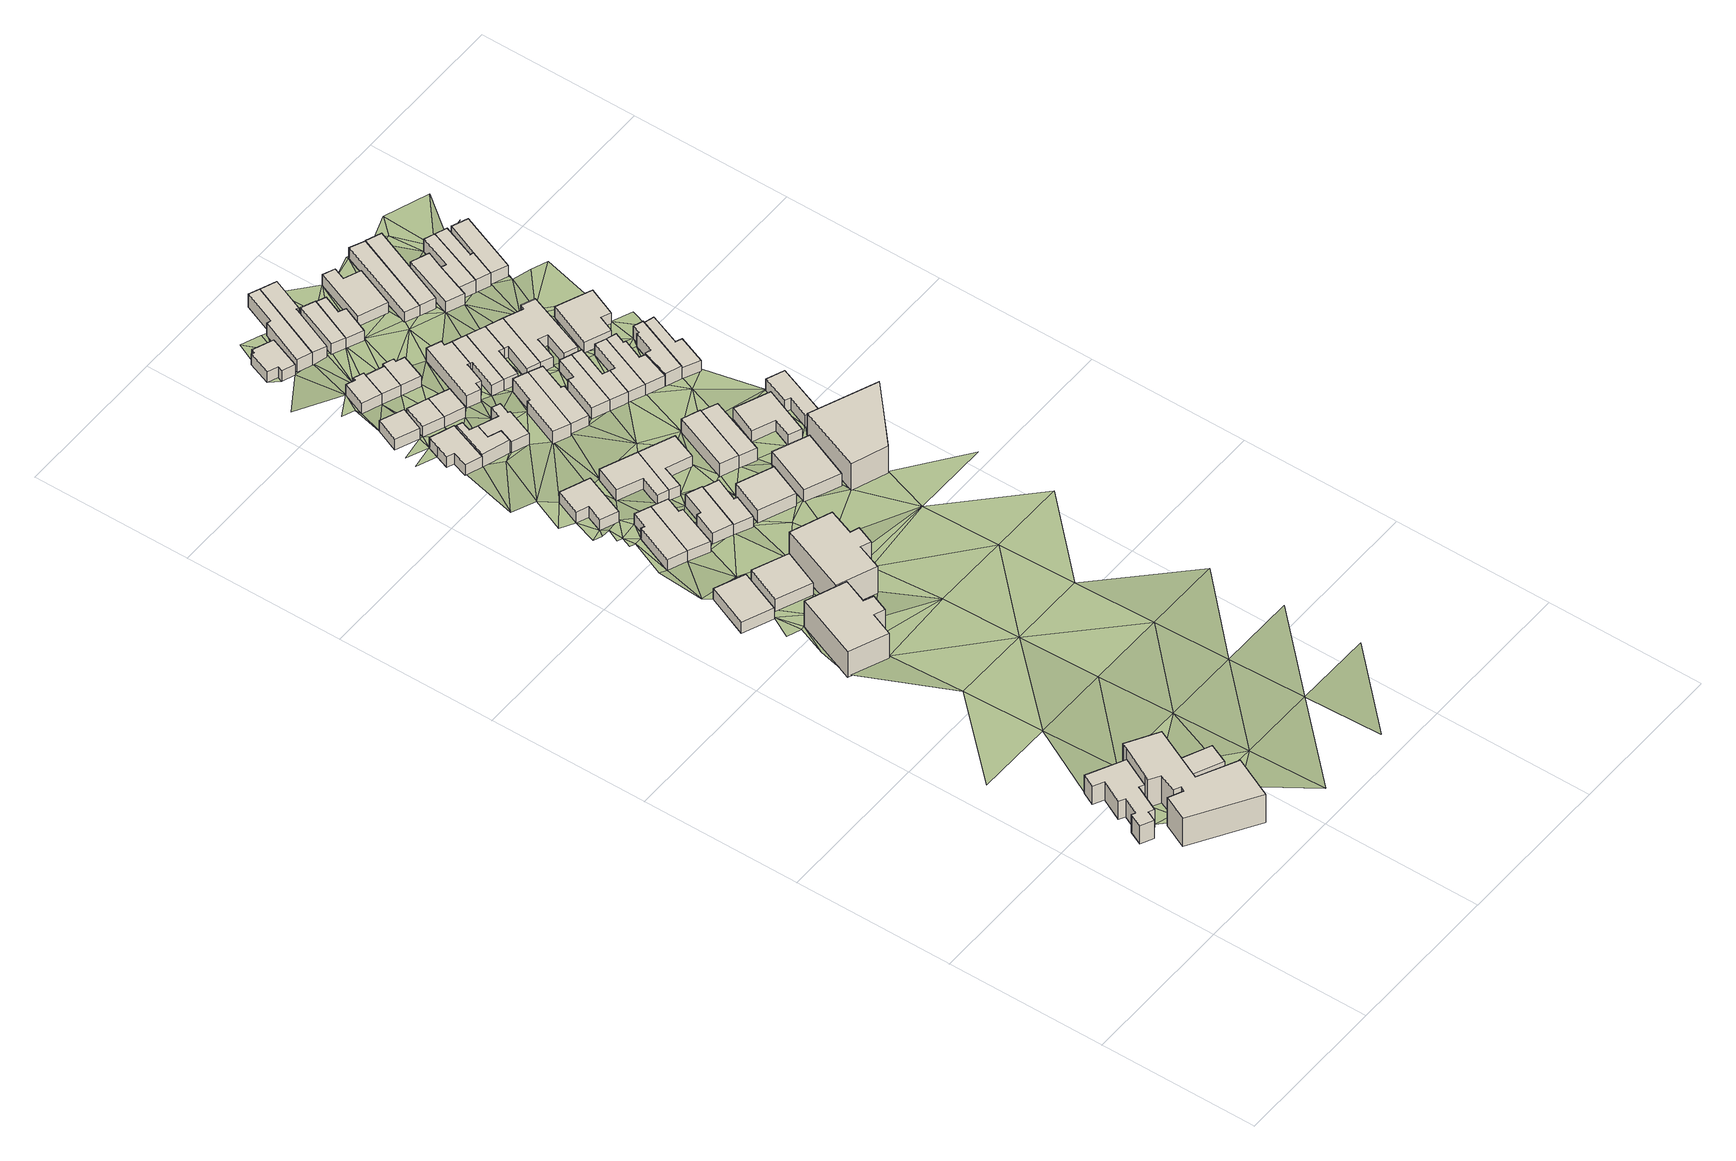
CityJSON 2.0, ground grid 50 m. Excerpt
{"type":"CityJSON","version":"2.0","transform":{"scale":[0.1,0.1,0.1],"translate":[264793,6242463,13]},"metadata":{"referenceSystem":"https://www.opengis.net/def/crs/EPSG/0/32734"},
"CityObjects":{
"building1":{"type":"Building","attributes":{"address":"310 Victoria Road Woodstock Cape Town","building":"retail","building:levels":"2","footprint":{"type":"Polygon"},"plus_code":"C3XGXFXJ+XQV","ground_height":23.98,"building_height":6.9,"roof_height":30.88},"geometry":[{"type":"Solid","lod":"1","boundaries":[[[[0,1,2,3]],[[1,4,5,2]],[[4,6,7,5]],[[6,8,9,7]],[[8,10,11,9]],[[10,12,13,11]],[[12,14,15,13]],[[14,16,17,15]],[[16,18,19,17]],[[18,20,21,19]],[[20,22,23,21]],[[22,24,25,23]],[[24,26,27,25]],[[26,0,3,27]],[[3,2,5,7,9,11,13,15,17,19,21,23,25,27]],[[26,24,22,20,18,16,14,12,10,8,6,4,1,0]]]]}]},
"building2":{"type":"Building","attributes":{"building":"retail","building:levels":"3","footprint":{"type":"Polygon"},"plus_code":"C3XWX2XQ+X8W","ground_height":25.1,"building_height":9.7,"roof_height":34.8},"geometry":[{"type":"Solid","lod":"1","boundaries":[[[[0,26,27,28,29,3]],[[26,30,31,28,27]],[[30,32,33,31]],[[32,34,35,33]],[[34,36,37,35]],[[36,38,39,37]],[[38,40,41,39]],[[40,42,43,41]],[[42,44,45,43]],[[44,46,47,45]],[[46,48,49,47]],[[48,50,51,49]],[[50,52,53,51]],[[52,0,3,29,53]],[[29,28,31,33,35,37,39,41,43,45,47,49,51,53]],[[52,50,48,46,44,42,40,38,36,34,32,30,26,0]]]]}]},
"building3":{"type":"Building","attributes":{"building":"service","building:levels":"1","footprint":{"type":"Polygon"},"plus_code":"C4XGX4XQ+XVW","ground_height":25.1,"building_height":4.1,"roof_height":29.2},"geometry":[{"type":"Solid","lod":"1","boundaries":[[[[54,55,56,57]],[[55,58,59,56]],[[58,60,61,59]],[[60,54,57,61]],[[57,56,59,61]],[[60,58,55,54]]]]}]},
"building4":{"type":"Building","attributes":{"building":"office","building:levels":"3","footprint":{"type":"Polygon"},"plus_code":"C3XWX4X4+X9W","ground_height":19.95,"building_height":9.7,"roof_height":29.65},"geometry":[{"type":"Solid","lod":"1","boundaries":[[[[62,63,64,65]],[[63,66,67,64]],[[66,68,69,67]],[[68,70,71,69]],[[70,72,73,71]],[[72,74,75,73]],[[74,76,77,75]],[[76,62,65,77]],[[65,64,67,69,71,73,75,77]],[[76,74,72,70,68,66,63,62]]]]}]},
"building5":{"type":"Building","attributes":{"address":"40 Ormskirk Street Woodstock Cape Town","building":"house","building:levels":"1","footprint":{"type":"Polygon"},"plus_code":"C3XGXGX7+X3W","ground_height":19.28,"building_height":4.1,"roof_height":23.38},"geometry":[{"type":"Solid","lod":"1","boundaries":[[[[78,79,80,81]],[[79,82,83,80]],[[82,84,85,83]],[[84,78,81,85]],[[81,80,83,85]],[[84,82,79,78]]]]}]},
"building6":{"type":"Building","attributes":{"address":"42 Ormskirk Street Woodstock Cape Town","building":"house","building:levels":"1","footprint":{"type":"Polygon"},"plus_code":"C4X4XGXM+X6R","ground_height":19.95,"building_height":4.1,"roof_height":24.05},"geometry":[{"type":"Solid","lod":"1","boundaries":[[[[86,87,88,89]],[[87,90,91,88]],[[90,92,93,91]],[[92,86,89,93]],[[89,88,91,93]],[[92,90,87,86]]]]}]},
"building7":{"type":"Building","attributes":{"address":"Ormskirk Street Woodstock Cape Town","building":"house","building:levels":"1","footprint":{"type":"Polygon"},"plus_code":"C3XRX8XF+XFV","ground_height":18.62,"building_height":4.1,"roof_height":22.72},"geometry":[{"type":"Solid","lod":"1","boundaries":[[[[94,95,96,97]],[[95,98,99,96]],[[98,100,101,99]],[[100,102,103,101]],[[102,104,105,103]],[[104,94,97,105]],[[97,96,99,101,103,105]],[[104,102,100,98,95,94]]]]}]},
"building8":{"type":"Building","attributes":{"address":"72 Salt River Road Salt River Cape Town","building":"college","building:levels":"3","footprint":{"type":"Polygon"},"plus_code":"C4XQXCXV+XCX","ground_height":19.55,"building_height":9.7,"roof_height":29.25},"geometry":[{"type":"Solid","lod":"1","boundaries":[[[[106,107,108,109]],[[107,110,111,108]],[[110,112,113,111]],[[112,114,115,113]],[[114,116,117,115]],[[116,118,119,117]],[[118,120,121,119]],[[120,106,109,121]],[[109,108,111,113,115,117,119,121]],[[120,118,116,114,112,110,107,106]]]]}]},
"building9":{"type":"Building","attributes":{"address":"Ormskirk Street Woodstock Cape Town","building":"house","building:levels":"1","footprint":{"type":"Polygon"},"plus_code":"C4X4X2X7+X9V","ground_height":18.62,"building_height":4.1,"roof_height":22.72},"geometry":[{"type":"Solid","lod":"1","boundaries":[[[[94,104,105,97]],[[104,122,123,105]],[[122,124,125,123]],[[124,126,127,125]],[[126,128,129,127]],[[128,94,97,129]],[[97,105,123,125,127,129]],[[128,126,124,122,104,94]]]]}]},
"building10":{"type":"Building","attributes":{"address":"80 Regent Road Woodstock Cape Town","building":"house","building:levels":"1","footprint":{"type":"Polygon"},"plus_code":"C3XRXRX5+XHW","ground_height":17.68,"building_height":4.1,"roof_height":21.78},"geometry":[{"type":"Solid","lod":"1","boundaries":[[[[130,131,132,133]],[[131,134,135,132]],[[134,136,137,135]],[[136,138,139,137]],[[138,140,141,139]],[[140,130,133,141]],[[133,132,135,137,139,141]],[[140,138,136,134,131,130]]]]}]},
"building11":{"type":"Building","attributes":{"address":"33A Ormskirk Street Woodstock Cape Town","building":"house","building:levels":"1","footprint":{"type":"Polygon"},"plus_code":"C4XGX5XG+X4R","ground_height":18.62,"building_height":4.1,"roof_height":22.72},"geometry":[{"type":"Solid","lod":"1","boundaries":[[[[142,143,144,145,146,147]],[[143,148,149,145,144]],[[148,150,151,149]],[[150,152,153,151]],[[152,154,155,153]],[[154,142,147,146,155]],[[146,145,149,151,153,155]],[[154,152,150,148,143,142]]]]}]},
"building12":{"type":"Building","attributes":{"address":"49 Regent Road Woodstock Cape Town","building":"house","building:levels":"1","footprint":{"type":"Polygon"},"plus_code":"C3XMX8X9+X8X","ground_height":15.79,"building_height":4.1,"roof_height":19.89},"geometry":[{"type":"Solid","lod":"1","boundaries":[[[[156,157,158,159]],[[157,160,161,158]],[[160,162,163,161]],[[162,164,165,163]],[[164,166,167,165]],[[166,168,169,167]],[[168,170,171,169]],[[170,156,159,171]],[[159,158,161,163,165,167,169,171]],[[170,168,166,164,162,160,157,156]]]]}]},
"building13":{"type":"Building","attributes":{"address":"33B Ormskirk Street Woodstock Cape Town","building":"house","building:levels":"1","footprint":{"type":"Polygon"},"plus_code":"C4XVXVXC+X6X","ground_height":18.24,"building_height":4.1,"roof_height":22.34},"geometry":[{"type":"Solid","lod":"1","boundaries":[[[[142,154,172,147]],[[154,173,174,172]],[[173,175,176,174]],[[175,177,178,176]],[[177,179,180,178]],[[179,142,147,180]],[[147,172,174,176,178,180]],[[179,177,175,173,154,142]]]]}]},
"building14":{"type":"Building","attributes":{"address":"18F Oxford Street Woodstock Cape Town","building":"house","building:levels":"1","footprint":{"type":"Polygon"},"plus_code":"C3XGXFX5+XQX","ground_height":15.79,"building_height":4.1,"roof_height":19.89},"geometry":[{"type":"Solid","lod":"1","boundaries":[[[[181,182,183,184]],[[182,185,186,183]],[[185,187,188,186]],[[187,181,184,188]],[[184,183,186,188]],[[187,185,182,181]]]]}]},
"building15":{"type":"Building","attributes":{"address":"82 Regent Road Woodstock Cape Town","building":"house","building:levels":"1","footprint":{"type":"Polygon"},"plus_code":"C4XHXWXH+XCW","ground_height":17.44,"building_height":4.1,"roof_height":21.54},"geometry":[{"type":"Solid","lod":"1","boundaries":[[[[189,190,191,192]],[[190,193,194,191]],[[193,195,196,194]],[[195,197,198,196]],[[197,199,200,198]],[[199,189,192,200]],[[192,191,194,196,198,200]],[[199,197,195,193,190,189]]]]}]},
"building16":{"type":"Building","attributes":{"address":"51 Regent Road Woodstock Cape Town","building":"house","building:levels":"1","footprint":{"type":"Polygon"},"plus_code":"C3XWX6XR+XWW","ground_height":16.65,"building_height":4.1,"roof_height":20.75},"geometry":[{"type":"Solid","lod":"1","boundaries":[[[[201,202,203,204]],[[202,205,206,203]],[[205,207,208,206]],[[207,209,210,208]],[[209,211,212,210]],[[211,157,158,213,212]],[[157,156,159,214,213,158]],[[156,201,204,214,159]],[[204,203,206,208,210,212,213,214]],[[156,157,211,209,207,205,202,201]]]]}]},
"building17":{"type":"Building","attributes":{"address":"18E Oxford Street Woodstock Cape Town","building":"house","building:levels":"1","footprint":{"type":"Polygon"},"plus_code":"C3XWX2XR+X2X","ground_height":15.79,"building_height":4.1,"roof_height":19.89},"geometry":[{"type":"Solid","lod":"1","boundaries":[[[[215,216,217,218]],[[216,219,220,217]],[[219,221,222,220]],[[221,215,218,222]],[[218,217,220,222]],[[221,219,216,215]]]]}]},
"building18":{"type":"Building","attributes":{"address":"35 Ormskirk Street Woodstock Cape Town","building":"house","building:levels":"1","footprint":{"type":"Polygon"},"plus_code":"C5X8XHXX+XMV","ground_height":18.91,"building_height":4.1,"roof_height":23.01},"geometry":[{"type":"Solid","lod":"1","boundaries":[[[[223,224,225,226]],[[224,227,228,225]],[[227,229,230,228]],[[229,223,226,230]],[[226,225,228,230]],[[229,227,224,223]]]]}]},
"building19":{"type":"Building","attributes":{"address":"53 Regent Road Woodstock Cape Town","building":"house","building:levels":"1","footprint":{"type":"Polygon"},"plus_code":"C4X8X4X4+X2V","ground_height":16.65,"building_height":4.1,"roof_height":20.75},"geometry":[{"type":"Solid","lod":"1","boundaries":[[[[231,232,206,208]],[[232,233,203,206]],[[233,234,204,203]],[[234,235,236,204]],[[235,237,238,236]],[[237,239,240,238]],[[239,241,242,240]],[[241,243,244,242]],[[243,245,246,244]],[[245,247,248,246]],[[247,231,208,248]],[[208,206,203,204,236,238,240,242,244,246,248]],[[247,245,243,241,239,237,235,234,233,232,231]]]]}]},
"building20":{"type":"Building","attributes":{"address":"18A Oxford Street Woodstock Cape Town","building":"house","building:levels":"1","footprint":{"type":"Polygon"},"plus_code":"C3XQXVX9+XHX","ground_height":14.93,"building_height":4.1,"roof_height":19.03},"geometry":[{"type":"Solid","lod":"1","boundaries":[[[[249,250,251,252]],[[250,253,254,251]],[[253,255,256,254]],[[255,257,258,256]],[[257,259,260,258]],[[259,261,262,260]],[[261,249,252,262]],[[252,251,254,256,258,260,262]],[[261,259,257,255,253,250,249]]]]}]},
"building21":{"type":"Building","attributes":{"address":"84 Regent Road Woodstock Cape Town","building":"house","building:levels":"1","footprint":{"type":"Polygon"},"plus_code":"C5X3XPXJ+XWV","ground_height":17.44,"building_height":4.1,"roof_height":21.54},"geometry":[{"type":"Solid","lod":"1","boundaries":[[[[189,199,200,192]],[[199,263,264,200]],[[263,265,266,264]],[[265,267,268,266]],[[267,269,270,268]],[[269,189,192,270]],[[192,200,264,266,268,270]],[[269,267,265,263,199,189]]]]}]},
"building22":{"type":"Building","attributes":{"address":"18D Oxford Street Woodstock Cape Town","building":"house","building:levels":"1","footprint":{"type":"Polygon"},"plus_code":"C4X6X6XW+XCX","ground_height":15.79,"building_height":4.1,"roof_height":19.89},"geometry":[{"type":"Solid","lod":"1","boundaries":[[[[216,215,218,217]],[[215,271,272,218]],[[271,273,274,272]],[[273,216,217,274]],[[217,218,272,274]],[[273,271,215,216]]]]}]},
"building23":{"type":"Building","attributes":{"address":"11 Oxford Street Woodstock Cape Town","building":"house","building:levels":"1","footprint":{"type":"Polygon"},"plus_code":"C3XHXPXJ+X6V","ground_height":13.99,"building_height":4.1,"roof_height":18.09},"geometry":[{"type":"Solid","lod":"1","boundaries":[[[[275,276,277,278]],[[276,279,280,277]],[[279,281,282,280]],[[281,283,284,282]],[[283,285,286,284]],[[285,287,288,286]],[[287,289,290,288]],[[289,275,278,290]],[[278,277,280,282,284,286,288,290]],[[289,287,285,283,281,279,276,275]]]]}]},
"building24":{"type":"Building","attributes":{"address":"18B Oxford Street Woodstock Cape Town","building":"house","building:levels":"1","footprint":{"type":"Polygon"},"plus_code":"C4X3XHX9+XJW","ground_height":14.93,"building_height":4.1,"roof_height":19.03},"geometry":[{"type":"Solid","lod":"1","boundaries":[[[[250,249,252,251]],[[249,291,292,252]],[[291,293,294,292]],[[293,250,251,294]],[[251,252,292,294]],[[293,291,249,250]]]]}]},
"building25":{"type":"Building","attributes":{"address":"18C Oxford Street Woodstock Cape Town","building":"house","building:levels":"1","footprint":{"type":"Polygon"},"plus_code":"C4X9X7X4+XHR","ground_height":14.93,"building_height":4.1,"roof_height":19.03},"geometry":[{"type":"Solid","lod":"1","boundaries":[[[[295,296,297,292]],[[296,298,299,297]],[[298,300,301,299]],[[300,302,303,301]],[[302,304,305,303]],[[304,306,294,305]],[[306,295,292,294]],[[292,297,299,301,303,305,294]],[[306,304,302,300,298,296,295]]]]}]},
"building26":{"type":"Building","attributes":{"address":"55 Regent Road Woodstock Cape Town","building":"house","building:levels":"1","footprint":{"type":"Polygon"},"plus_code":"C4XVX7X4+XPV","ground_height":16.55,"building_height":4.1,"roof_height":20.65},"geometry":[{"type":"Solid","lod":"1","boundaries":[[[[307,308,309,310]],[[308,311,312,309]],[[311,313,314,312]],[[313,315,316,314]],[[315,317,318,316]],[[317,307,310,318]],[[310,309,312,314,316,318]],[[317,315,313,311,308,307]]]]}]},
"building27":{"type":"Building","attributes":{"address":"37 Ormskirk Street Woodstock Cape Town","building":"house","building:levels":"1","footprint":{"type":"Polygon"},"plus_code":"C6X2XVX5+X5R","ground_height":18.45,"building_height":4.1,"roof_height":22.55},"geometry":[{"type":"Solid","lod":"1","boundaries":[[[[319,320,321,322]],[[320,323,324,321]],[[323,325,326,324]],[[325,319,322,326]],[[322,321,324,326]],[[325,323,320,319]]]]}]},
"building28":{"type":"Building","attributes":{"address":"86 Regent Road Woodstock Cape Town","building":"house","building:levels":"1","footprint":{"type":"Polygon"},"plus_code":"C5XMXFX7+XQW","ground_height":18.24,"building_height":4.1,"roof_height":22.34},"geometry":[{"type":"Solid","lod":"1","boundaries":[[[[327,328,329,330,331,332]],[[328,333,334,330,329]],[[333,335,336,334]],[[335,327,332,331,336]],[[331,330,334,336]],[[335,333,328,327]]]]}]},
"building29":{"type":"Building","attributes":{"address":"57 Regent Road Woodstock Cape Town","building":"house","building:levels":"1","footprint":{"type":"Polygon"},"plus_code":"C5X3XXXV+X7W","ground_height":16.55,"building_height":4.1,"roof_height":20.65},"geometry":[{"type":"Solid","lod":"1","boundaries":[[[[337,338,318,310]],[[338,339,340,318]],[[339,341,342,340]],[[341,343,344,342]],[[343,345,346,344]],[[345,337,310,346]],[[310,318,340,342,344,346]],[[345,343,341,339,338,337]]]]}]},
"building30":{"type":"Building","attributes":{"address":"20 Oxford Street Woodstock Cape Town","building":"house","building:levels":"1","footprint":{"type":"Polygon"},"plus_code":"C4XVXMX6+X8X","ground_height":15.6,"building_height":4.1,"roof_height":19.7},"geometry":[{"type":"Solid","lod":"1","boundaries":[[[[347,348,349,350]],[[348,351,352,349]],[[351,353,354,352]],[[353,355,356,354]],[[355,357,358,356]],[[357,359,360,358]],[[359,361,362,360]],[[361,363,364,362]],[[363,365,366,364]],[[365,347,350,366]],[[350,349,352,354,356,358,360,362,364,366]],[[365,363,361,359,357,355,353,351,348,347]]]]}]},
"building31":{"type":"Building","attributes":{"address":"13 Oxford Street Woodstock Cape Town","building":"house","building:levels":"1","footprint":{"type":"Polygon"},"plus_code":"C4X2X7XQ+X8W","ground_height":13.99,"building_height":4.1,"roof_height":18.09},"geometry":[{"type":"Solid","lod":"1","boundaries":[[[[367,368,369,370]],[[368,371,372,369]],[[371,373,374,372]],[[373,375,376,374]],[[375,377,378,376]],[[377,367,370,378]],[[370,369,372,374,376,378]],[[377,375,373,371,368,367]]]]}]},
"building32":{"type":"Building","attributes":{"address":"88 Regent Road Woodstock Cape Town","building":"house","building:levels":"1","footprint":{"type":"Polygon"},"plus_code":"C5XWXQXQ+XXX","ground_height":17.89,"building_height":4.1,"roof_height":21.99},"geometry":[{"type":"Solid","lod":"1","boundaries":[[[[327,335,379,332]],[[335,380,381,379]],[[380,382,383,381]],[[382,327,332,383]],[[332,379,381,383]],[[382,380,335,327]]]]}]},
"building33":{"type":"Building","attributes":{"address":"15 Oxford Street Woodstock Cape Town","building":"house","building:levels":"1","footprint":{"type":"Polygon"},"plus_code":"C4X6X8X4+XVX","ground_height":13.99,"building_height":4.1,"roof_height":18.09},"geometry":[{"type":"Solid","lod":"1","boundaries":[[[[367,384,385,370]],[[384,386,387,385]],[[386,388,389,387]],[[388,390,391,389]],[[390,368,369,391]],[[368,367,370,369]],[[370,385,387,389,391,369]],[[368,390,388,386,384,367]]]]}]},
"building34":{"type":"Building","attributes":{"address":"22 Oxford Street Woodstock Cape Town","building":"house","building:levels":"1","footprint":{"type":"Polygon"},"plus_code":"C5X2XFX6+XJW","ground_height":15.6,"building_height":4.1,"roof_height":19.7},"geometry":[{"type":"Solid","lod":"1","boundaries":[[[[392,393,350,394]],[[393,395,366,350]],[[395,396,397,366]],[[396,398,399,397]],[[398,400,401,399]],[[400,392,394,401]],[[394,350,366,397,399,401]],[[400,398,396,395,393,392]]]]}]},
"building35":{"type":"Building","attributes":{"address":"17 Oxford Street Woodstock Cape Town","building":"house","building:levels":"1","footprint":{"type":"Polygon"},"plus_code":"C4XFXPXP+XWX","ground_height":13.99,"building_height":4.1,"roof_height":18.09},"geometry":[{"type":"Solid","lod":"1","boundaries":[[[[402,403,404,405,406,407]],[[403,408,409,405,404]],[[408,410,411,409]],[[410,402,407,406,411]],[[406,405,409,411]],[[410,408,403,402]]]]}]},
"building36":{"type":"Building","attributes":{"address":"59 Regent Road Woodstock Cape Town","building":"house","building:levels":"1","footprint":{"type":"Polygon"},"plus_code":"C5XFXXX5+X6V","ground_height":16.55,"building_height":4.1,"roof_height":20.65},"geometry":[{"type":"Solid","lod":"1","boundaries":[[[[412,413,414,415]],[[413,416,417,414]],[[416,418,419,417]],[[418,420,421,419]],[[420,422,423,421]],[[422,412,415,423]],[[415,414,417,419,421,423]],[[422,420,418,416,413,412]]]]}]},
"building37":{"type":"Building","attributes":{"address":"19 Oxford Street Woodstock Cape Town","building":"house","building:levels":"1","footprint":{"type":"Polygon"},"plus_code":"C4XMX6XF+XJW","ground_height":13.85,"building_height":4.1,"roof_height":17.95},"geometry":[{"type":"Solid","lod":"1","boundaries":[[[[402,424,425,407]],[[424,426,427,425]],[[426,428,429,427]],[[428,430,431,429]],[[430,403,404,431]],[[403,402,407,404]],[[407,425,427,429,431,404]],[[403,430,428,426,424,402]]]]}]},
"building38":{"type":"Building","attributes":{"address":"24 Oxford Street Woodstock Cape Town","building":"house","building:levels":"1","footprint":{"type":"Polygon"},"plus_code":"C5X9XXX9+XMX","ground_height":15.6,"building_height":4.1,"roof_height":19.7},"geometry":[{"type":"Solid","lod":"1","boundaries":[[[[432,392,394,433]],[[392,400,401,394]],[[400,434,435,401]],[[434,436,437,435]],[[436,438,439,437]],[[438,432,433,439]],[[433,394,401,435,437,439]],[[438,436,434,400,392,432]]]]}]},
"building39":{"type":"Building","attributes":{"address":"61 Regent Road Woodstock Cape Town","building":"house","building:levels":"1","footprint":{"type":"Polygon"},"plus_code":"C5XRXMXR+X8V","ground_height":16.45,"building_height":4.1,"roof_height":20.55},"geometry":[{"type":"Solid","lod":"1","boundaries":[[[[412,422,423,415]],[[422,440,441,423]],[[440,442,443,441]],[[442,444,445,443]],[[444,446,447,445]],[[446,412,415,447]],[[415,423,441,443,445,447]],[[446,444,442,440,422,412]]]]}]},
"building40":{"type":"Building","attributes":{"address":"90 Regent Road Woodstock Cape Town","building":"house","building:levels":"1","footprint":{"type":"Polygon"},"plus_code":"C6XFXRX7+X7R","ground_height":17.89,"building_height":4.1,"roof_height":21.99},"geometry":[{"type":"Solid","lod":"1","boundaries":[[[[448,449,450,451]],[[449,452,453,450]],[[452,454,455,453]],[[454,456,457,455]],[[456,458,459,457]],[[458,448,451,459]],[[451,450,453,455,457,459]],[[458,456,454,452,449,448]]]]}]},
"building41":{"type":"Building","attributes":{"address":"70 Salt River Road","building":"industrial","building:levels":"3","footprint":{"type":"Polygon"},"plus_code":"C6XQXCXP+XWV","ground_height":18.45,"building_height":9.7,"roof_height":28.15},"geometry":[{"type":"Solid","lod":"1","boundaries":[[[[460,461,462,463]],[[461,464,465,462]],[[464,466,467,465]],[[466,460,463,467]],[[463,462,465,467]],[[466,464,461,460]]]]}]},
"building42":{"type":"Building","attributes":{"address":"26 Oxford Street Woodstock Cape Town","building":"house","building:levels":"1","footprint":{"type":"Polygon"},"plus_code":"C5XGXWXM+X7R","ground_height":15.6,"building_height":4.1,"roof_height":19.7},"geometry":[{"type":"Solid","lod":"1","boundaries":[[[[468,432,433,469]],[[432,438,439,433]],[[438,470,471,439]],[[470,472,473,471]],[[472,474,475,473]],[[474,468,469,475]],[[469,433,439,471,473,475]],[[474,472,470,438,432,468]]]]}]},
"building43":{"type":"Building","attributes":{"address":"63 Regent Road Woodstock Cape Town","building":"house","building:levels":"1","footprint":{"type":"Polygon"},"plus_code":"C5XXXMX6+X9V","ground_height":16.45,"building_height":4.1,"roof_height":20.55},"geometry":[{"type":"Solid","lod":"1","boundaries":[[[[476,477,478,479]],[[477,480,481,478]],[[480,442,443,481]],[[442,440,441,443]],[[440,482,483,441]],[[482,476,479,483]],[[479,478,481,443,441,483]],[[482,440,442,480,477,476]]]]}]},
"building44":{"type":"Building","attributes":{"address":"65 Regent Road Woodstock Cape Town","building":"house","building:levels":"1","footprint":{"type":"Polygon"},"plus_code":"C6X8X9XH+XGR","ground_height":16.45,"building_height":4.1,"roof_height":20.55},"geometry":[{"type":"Solid","lod":"1","boundaries":[[[[484,485,486,487]],[[485,488,489,486]],[[488,490,491,489]],[[490,492,493,491]],[[492,494,495,493]],[[494,476,479,495]],[[476,482,483,479]],[[482,484,487,483]],[[487,486,489,491,493,495,479,483]],[[482,476,494,492,490,488,485,484]]]]}]},
"building45":{"type":"Building","attributes":{"address":"92 Regent Road Woodstock Cape Town","building":"house","building:levels":"1","footprint":{"type":"Polygon"},"plus_code":"C6XWXJX9+XQW","ground_height":17.89,"building_height":4.1,"roof_height":21.99},"geometry":[{"type":"Solid","lod":"1","boundaries":[[[[496,497,498,499,500,501]],[[497,502,503,499,498]],[[502,504,505,503]],[[504,506,507,505]],[[506,508,509,507]],[[508,510,511,509]],[[510,512,513,511]],[[512,496,501,500,513]],[[500,499,503,505,507,509,511,513]],[[512,510,508,506,504,502,497,496]]]]}]},
"building46":{"type":"Building","attributes":{"address":"21 Oxford Street Woodstock Cape Town","building":"house","building:levels":"1","footprint":{"type":"Polygon"},"plus_code":"C5X6X5X8+XJR","ground_height":13.85,"building_height":4.1,"roof_height":17.95},"geometry":[{"type":"Solid","lod":"1","boundaries":[[[[514,515,516,517]],[[515,518,519,516]],[[518,520,521,519]],[[520,522,523,521]],[[522,524,525,523]],[[524,514,517,525]],[[517,516,519,521,523,525]],[[524,522,520,518,515,514]]]]}]},
"building47":{"type":"Building","attributes":{"address":"30 Oxford Street Woodstock Cape Town","building":"house","building:levels":"1","footprint":{"type":"Polygon"},"plus_code":"C6X3X2X4+XQW","ground_height":15.63,"building_height":4.1,"roof_height":19.73},"geometry":[{"type":"Solid","lod":"1","boundaries":[[[[468,474,475,469]],[[474,526,527,475]],[[526,528,529,527]],[[528,530,531,529]],[[530,532,533,531]],[[532,534,535,533]],[[534,536,537,535]],[[536,538,539,537]],[[538,540,541,539]],[[540,468,469,541]],[[469,475,527,529,531,533,535,537,539,541]],[[540,538,536,534,532,530,528,526,474,468]]]]}]},
"building48":{"type":"Building","attributes":{"address":"67 Regent Road Woodstock Cape Town","building":"house","building:levels":"1","footprint":{"type":"Polygon"},"plus_code":"C6XGX3XX+X9R","ground_height":17.22,"building_height":4.1,"roof_height":21.32},"geometry":[{"type":"Solid","lod":"1","boundaries":[[[[542,543,544,545,546,547]],[[543,548,549,545,544]],[[548,550,551,549]],[[550,552,553,551]],[[552,485,554,553]],[[485,484,487,555,554]],[[484,556,557,558,555,487]],[[556,542,547,546,558,557]],[[546,545,549,551,553,554,555,558]],[[556,484,485,552,550,548,543,542]]]]}]},
"building49":{"type":"Building","attributes":{"address":"69 Regent Road Woodstock Cape Town","building":"house","building:levels":"1","footprint":{"type":"Polygon"},"plus_code":"C6XVX9X2+XJV","ground_height":16.45,"building_height":4.1,"roof_height":20.55},"geometry":[{"type":"Solid","lod":"1","boundaries":[[[[559,560,557,547]],[[560,561,562,557]],[[561,563,564,562]],[[563,565,566,564]],[[565,567,568,566]],[[567,559,547,568]],[[547,557,562,564,566,568]],[[567,565,563,561,560,559]]]]}]},
"building50":{"type":"Building","attributes":{"address":"23 Oxford Street Woodstock Cape Town","building":"house","building:levels":"1","footprint":{"type":"Polygon"},"plus_code":"C5XMX2XQ+XCR","ground_height":13.85,"building_height":4.1,"roof_height":17.95},"geometry":[{"type":"Solid","lod":"1","boundaries":[[[[569,570,571,572]],[[570,573,574,571]],[[573,575,576,574]],[[575,569,572,576]],[[572,571,574,576]],[[575,573,570,569]]]]}]},
"building51":{"type":"Building","attributes":{"address":"32 Oxford Street Woodstock Cape Town","building":"house","building:levels":"1","footprint":{"type":"Polygon"},"plus_code":"C6XJX8XP+XVV","ground_height":15.63,"building_height":4.1,"roof_height":19.73},"geometry":[{"type":"Solid","lod":"1","boundaries":[[[[577,578,579,580]],[[578,581,582,579]],[[581,583,584,582]],[[583,585,586,584]],[[585,587,588,586]],[[587,577,580,588]],[[580,579,582,584,586,588]],[[587,585,583,581,578,577]]]]}]},
"building52":{"type":"Building","attributes":{"address":"27 Oxford Street Woodstock Cape Town","building":"house","building:levels":"1","footprint":{"type":"Polygon"},"plus_code":"C5XXX6XM+XXW","ground_height":14.74,"building_height":4.1,"roof_height":18.84},"geometry":[{"type":"Solid","lod":"1","boundaries":[[[[589,590,591,592]],[[590,593,594,591]],[[593,595,596,594]],[[595,597,598,596]],[[597,599,600,598]],[[599,589,592,600]],[[592,591,594,596,598,600]],[[599,597,595,593,590,589]]]]}]},
"building53":{"type":"Building","attributes":{"address":"25 Oxford Street Woodstock Cape Town","building":"house","building:levels":"1","footprint":{"type":"Polygon"},"plus_code":"C5XVXJXP+X7W","ground_height":13.89,"building_height":4.1,"roof_height":17.99},"geometry":[{"type":"Solid","lod":"1","boundaries":[[[[601,602,603,604,605,572]],[[602,606,607,604,603]],[[606,608,609,607]],[[608,601,572,605,609]],[[605,604,607,609]],[[608,606,602,601]]]]}]},
"building54":{"type":"Building","attributes":{"address":"29 Oxford Street Woodstock Cape Town","building":"house","building:levels":"1","footprint":{"type":"Polygon"},"plus_code":"C6X9XGXC+X6W","ground_height":14.74,"building_height":4.1,"roof_height":18.84},"geometry":[{"type":"Solid","lod":"1","boundaries":[[[[610,611,612,592]],[[611,613,614,612]],[[613,615,616,614]],[[615,617,618,616]],[[617,619,591,618]],[[619,610,592,591]],[[592,612,614,616,618,591]],[[619,617,615,613,611,610]]]]}]},
"building55":{"type":"Building","attributes":{"address":"31 Oxford Street Woodstock Cape Town","building":"house","building:levels":"1","footprint":{"type":"Polygon"},"plus_code":"C6XJX7XF+XVR","ground_height":14.74,"building_height":4.1,"roof_height":18.84},"geometry":[{"type":"Solid","lod":"1","boundaries":[[[[611,620,621,612]],[[620,622,623,621]],[[622,624,625,623]],[[624,626,627,625]],[[626,613,614,627]],[[613,611,612,614]],[[612,621,623,625,627,614]],[[613,626,624,622,620,611]]]]}]},
"building56":{"type":"Building","attributes":{"address":"33 Oxford Street Woodstock Cape Town","building":"house","building:levels":"1","footprint":{"type":"Polygon"},"plus_code":"C6XVXWXJ+XWR","ground_height":14.74,"building_height":4.1,"roof_height":18.84},"geometry":[{"type":"Solid","lod":"1","boundaries":[[[[628,629,630,621]],[[629,631,632,630]],[[631,633,634,632]],[[633,635,623,634]],[[635,628,621,623]],[[621,630,632,634,623]],[[635,633,631,629,628]]]]}]},
"terrain1":{"type":"TINRelief","geometry":[{"type":"CompositeSurface","lod":"1","boundaries":[[[636,637,638]],[[638,637,639]],[[640,637,636]],[[638,639,641]],[[642,637,640]],[[643,639,637]],[[639,644,641]],[[0,645,646]],[[645,647,646]],[[0,52,645]],[[648,649,650]],[[650,649,651]],[[50,649,648]],[[652,647,653]],[[645,52,50]],[[650,651,60]],[[648,54,50]],[[60,651,654]],[[651,655,654]],[[50,656,645]],[[54,60,654]],[[645,657,647]],[[656,50,54]],[[658,653,659]],[[654,656,54]],[[658,74,660]],[[645,656,657]],[[661,653,647]],[[660,74,662]],[[654,655,663]],[[664,665,662]],[[659,666,667]],[[666,659,668]],[[662,74,664]],[[653,661,659]],[[667,666,668]],[[647,657,661]],[[74,669,664]],[[664,669,670]],[[671,669,74]],[[664,670,78]],[[672,79,673]],[[656,654,674]],[[102,675,672]],[[74,72,671]],[[669,676,670]],[[659,677,668]],[[672,104,102]],[[673,79,78]],[[86,78,670]],[[678,72,679]],[[671,676,669]],[[672,673,104]],[[675,102,680]],[[659,661,677]],[[674,654,663]],[[673,78,86]],[[678,668,677]],[[657,656,681]],[[678,682,72]],[[682,671,72]],[[680,102,100]],[[683,684,680]],[[673,685,104]],[[676,671,118]],[[686,687,138]],[[86,118,673]],[[688,689,683]],[[100,683,680]],[[686,138,134]],[[677,682,678]],[[138,687,688]],[[661,657,681]],[[656,674,681]],[[100,95,683]],[[690,688,683]],[[691,134,131]],[[118,86,92]],[[134,138,136]],[[690,138,688]],[[118,92,676]],[[95,100,98]],[[685,673,692]],[[693,691,131]],[[683,95,690]],[[673,118,692]],[[694,695,663]],[[696,685,692]],[[697,685,696]],[[682,677,698]],[[690,95,94]],[[693,699,700]],[[698,701,682]],[[700,702,703]],[[697,124,685]],[[690,94,704]],[[700,699,702]],[[692,118,705]],[[661,706,677]],[[704,130,690]],[[124,697,707]],[[128,126,124]],[[708,661,681]],[[704,94,709]],[[162,710,164]],[[709,94,128]],[[711,698,712]],[[143,124,707]],[[674,663,713]],[[131,714,693]],[[128,124,143]],[[118,715,705]],[[118,116,715]],[[182,716,162]],[[116,717,711]],[[698,677,706]],[[128,718,709]],[[130,704,719]],[[709,195,704]],[[718,128,143]],[[237,699,693]],[[661,708,706]],[[131,130,714]],[[720,705,715]],[[234,702,699]],[[705,720,175]],[[162,221,182]],[[721,718,143]],[[221,162,160]],[[143,142,721]],[[693,714,237]],[[699,235,234]],[[722,712,698]],[[723,681,674]],[[219,182,221]],[[714,130,719]],[[175,720,227]],[[724,187,261]],[[725,720,715]],[[237,235,699]],[[711,712,722]],[[227,177,175]],[[185,182,219]],[[160,215,221]],[[116,726,715]],[[157,211,160]],[[261,187,249]],[[727,721,142]],[[728,231,211]],[[249,187,185]],[[711,722,116]],[[227,179,177]],[[211,215,160]],[[259,729,724]],[[179,727,142]],[[259,724,261]],[[219,249,185]],[[715,726,725]],[[281,730,259]],[[681,723,708]],[[227,727,179]],[[211,231,271]],[[721,731,732]],[[722,698,706]],[[215,211,271]],[[731,721,727]],[[714,719,338]],[[733,719,189]],[[276,275,279]],[[734,727,227]],[[231,247,245]],[[116,735,726]],[[219,736,249]],[[231,245,271]],[[219,216,736]],[[719,733,338]],[[259,257,255]],[[727,734,731]],[[224,725,726]],[[734,227,737]],[[259,255,738]],[[739,237,714]],[[735,116,722]],[[737,227,224]],[[239,237,739]],[[289,287,285]],[[245,740,271]],[[281,259,741]],[[241,239,243]],[[253,738,255]],[[259,738,741]],[[273,271,740]],[[216,742,736]],[[733,189,269]],[[741,743,281]],[[283,281,743]],[[216,273,742]],[[243,239,739]],[[323,224,726]],[[245,243,744]],[[245,744,740]],[[293,253,250]],[[745,726,735]],[[339,338,733]],[[746,731,734]],[[747,706,708]],[[285,283,748]],[[224,323,737]],[[741,738,749]],[[750,253,293]],[[751,738,253]],[[744,243,398]],[[269,731,746]],[[283,743,752]],[[753,749,738]],[[739,308,243]],[[754,737,323]],[[746,733,269]],[[740,353,273]],[[748,283,755]],[[750,751,253]],[[733,756,339]],[[398,243,308]],[[744,757,758]],[[759,308,739]],[[757,744,398]],[[738,751,753]],[[742,273,353]],[[722,706,747]],[[722,760,735]],[[756,761,339]],[[752,755,283]],[[341,339,761]],[[762,298,763]],[[320,745,735]],[[454,754,323]],[[308,400,398]],[[746,764,733]],[[757,398,396]],[[298,742,353]],[[765,750,763]],[[756,733,764]],[[395,766,757]],[[765,751,750]],[[449,754,454]],[[757,396,395]],[[749,753,767]],[[434,400,308]],[[341,761,768]],[[454,323,320]],[[466,320,735]],[[434,308,337]],[[382,754,449]],[[343,341,768]],[[769,763,298]],[[767,770,749]],[[434,337,472]],[[345,343,768]],[[452,449,454]],[[760,722,771]],[[764,746,772]],[[353,769,298]],[[320,456,454]],[[337,345,472]],[[765,763,769]],[[449,448,382]],[[434,472,438]],[[773,746,327]],[[320,466,456]],[[774,768,775]],[[345,776,472]],[[777,393,351]],[[345,768,774]],[[770,767,778]],[[436,434,438]],[[769,353,351]],[[772,746,773]],[[345,774,776]],[[466,779,456]],[[778,767,403]],[[470,438,472]],[[392,351,393]],[[765,780,426]],[[773,327,382]],[[779,466,781]],[[781,466,782]],[[776,774,783]],[[765,784,780]],[[778,403,785]],[[769,786,765]],[[456,779,787]],[[788,782,466]],[[428,426,430]],[[781,789,779]],[[774,790,783]],[[446,444,442]],[[448,791,382]],[[790,774,412]],[[786,784,765]],[[792,772,773]],[[787,458,456]],[[351,392,793]],[[793,769,351]],[[780,522,426]],[[442,480,477]],[[787,779,794]],[[530,783,790]],[[791,773,382]],[[790,412,795]],[[458,791,448]],[[403,430,522]],[[477,446,442]],[[426,522,430]],[[795,412,446]],[[528,783,530]],[[522,785,403]],[[786,769,796]],[[797,792,773]],[[392,432,793]],[[446,798,795]],[[791,458,787]],[[796,769,793]],[[798,446,477]],[[773,799,797]],[[786,515,784]],[[773,791,799]],[[476,798,477]],[[488,485,490]],[[468,599,432]],[[793,800,796]],[[793,432,599]],[[795,798,578]],[[550,485,552]],[[801,798,476]],[[490,485,550]],[[492,490,494]],[[520,518,515]],[[801,476,494]],[[540,538,468]],[[599,468,538]],[[786,573,515]],[[543,494,490]],[[578,802,795]],[[550,543,490]],[[536,795,802]],[[595,800,793]],[[543,801,494]],[[550,548,543]],[[515,573,520]],[[538,803,599]],[[543,804,801]],[[599,803,589]],[[801,804,805]],[[567,806,807]],[[808,520,573]],[[542,809,543]],[[804,543,809]],[[810,803,538]],[[538,536,811]],[[595,606,800]],[[578,577,802]],[[536,802,577]],[[812,809,542]],[[810,538,811]],[[808,573,813]],[[809,814,804]],[[815,593,590]],[[573,608,813]],[[593,615,595]],[[536,816,811]],[[815,615,593]],[[606,813,608]],[[595,615,606]],[[817,810,811]],[[818,536,577]],[[813,819,820]],[[813,606,819]],[[536,818,816]],[[819,606,821]],[[615,821,606]],[[822,823,824]],[[821,615,613]],[[817,811,631]],[[819,821,825]],[[826,824,823]],[[821,613,825]],[[824,826,827]],[[824,828,613]],[[613,828,825]]]}]}
},
"vertices":[
[244,464,110],[131,520,110],[131,520,179],[244,464,179],[110,478,110],[110,478,179],[143,462,110],[143,462,179],[107,390,110],[107,390,179],[126,380,110],[126,380,179],[101,329,110],[101,329,179],[90,335,110],[90,335,179],[69,292,110],[69,292,179],[108,273,110],[108,273,179],[123,304,110],[123,304,179],[140,296,110],[140,296,179],[181,378,110],[181,378,179],[197,370,110],[197,370,179],
[197,370,218],[244,464,218],[186,352,110],[186,352,218],[220,332,110],[220,332,218],[197,277,110],[197,277,218],[218,265,110],[218,265,218],[210,252,110],[210,252,218],[165,273,110],[165,273,218],[128,195,110],[128,195,218],[329,70,110],[329,70,218],[390,198,110],[390,198,218],[270,258,110],[270,258,218],[351,427,110],[351,427,218],[255,484,110],[255,484,218],
[432,321,116],[339,363,116],[339,363,162],[432,321,162],[311,302,116],[311,302,162],[404,260,116],[404,260,162],
[253,1249,69],[283,1322,69],[283,1322,166],[253,1249,166],[316,1309,69],[316,1309,166],[338,1362,69],[338,1362,166],[308,1375,69],[308,1375,166],[339,1451,69],[339,1451,166],[214,1500,69],[214,1500,166],[132,1297,69],[132,1297,166],
[250,1717,63],[156,1756,63],[156,1756,104],[250,1717,104],[100,1622,63],[100,1622,104],[194,1583,63],[194,1583,104],
[266,1711,63],[217,1597,63],[217,1597,110],[266,1711,110],[325,1551,63],[325,1551,110],[374,1666,63],[374,1666,110],
[305,2070,56],[258,2089,56],[258,2089,97],[305,2070,97],[237,2039,56],[237,2039,97],[226,2044,56],[226,2044,97],[174,1920,56],[174,1920,97],[232,1896,56],[232,1896,97],
[434,1420,59],[465,1499,59],[465,1499,162],[434,1420,162],[496,1486,59],[496,1486,162],[519,1543,59],[519,1543,162],[492,1553,59],[492,1553,162],[523,1634,59],[523,1634,162],[397,1683,59],[397,1683,162],[312,1468,59],[312,1468,162],
[296,1867,56],[296,1867,97],[347,1995,56],[347,1995,97],[335,2000,56],[335,2000,97],[355,2049,56],[355,2049,97],
[301,2265,47],[211,2301,47],[211,2301,88],[301,2265,88],[178,2221,47],[178,2221,88],[214,2207,47],[214,2207,88],[193,2154,47],[193,2154,88],[247,2132,47],[247,2132,88],
[444,2003,52],[395,2023,52],[395,2023,93],[395,2023,97],[444,2003,97],[444,2003,93],[365,1950,52],[365,1950,97],[353,1954,52],[353,1954,97],[322,1881,52],[322,1881,97],[382,1856,52],[382,1856,97],
[209,2552,28],[253,2670,28],[253,2670,69],[209,2552,69],[257,2679,28],[257,2679,69],[183,2706,28],[183,2706,69],[169,2670,28],[169,2670,69],[153,2627,28],[153,2627,69],[175,2619,28],[175,2619,69],[158,2571,28],[158,2571,69],
[382,1856,93],[439,1832,52],[439,1832,93],[471,1907,52],[471,1907,93],[461,1911,52],[461,1911,93],[493,1984,52],[493,1984,93],
[123,2776,28],[195,2746,28],[195,2746,69],[123,2776,69],[226,2821,28],[226,2821,69],[154,2850,28],[154,2850,69],
[454,2221,44],[343,2267,44],[343,2267,85],[454,2221,85],[308,2185,44],[308,2185,85],[385,2153,44],[385,2153,85],[357,2087,44],[357,2087,85],[391,2073,44],[391,2073,85],
[294,2524,28],[308,2563,28],[308,2563,78],[294,2524,78],[269,2578,28],[269,2578,78],[286,2623,28],[286,2623,78],[261,2633,28],[261,2633,78],[272,2663,28],[272,2663,78],[253,2670,78],[209,2552,78],
[267,2719,28],[296,2793,28],[296,2793,69],[267,2719,69],[233,2817,28],[233,2817,69],[205,2744,28],[205,2744,69],
[569,1786,52],[613,1891,52],[613,1891,100],[569,1786,100],[503,1936,52],[503,1936,100],[459,1831,52],[459,1831,100],
[286,2623,36],[269,2578,36],[308,2563,36],[294,2524,36],[290,2517,36],[290,2517,78],[344,2496,36],[344,2496,78],[379,2585,36],[379,2585,78],[373,2588,36],[373,2588,78],[387,2623,36],[387,2623,78],[361,2634,36],[361,2634,78],[348,2599,36],[348,2599,78],
[243,2906,19],[273,2982,19],[273,2982,60],[243,2906,60],[277,2990,19],[277,2990,60],[246,3002,19],[246,3002,60],[242,2993,19],[242,2993,60],[214,3004,19],[214,3004,60],[184,2929,19],[184,2929,60],
[422,2059,44],[422,2059,85],[449,2128,44],[449,2128,85],[528,2097,44],[528,2097,85],[560,2177,44],[560,2177,85],
[329,2695,28],[329,2695,69],[358,2768,28],[358,2768,69],
[135,3203,10],[167,3191,10],[167,3191,51],[135,3203,51],[161,3175,10],[161,3175,51],[201,3160,10],[201,3160,51],[240,3259,10],[240,3259,51],[177,3284,10],[177,3284,51],[172,3272,10],[172,3272,51],[163,3276,10],[163,3276,51],
[298,2884,19],[298,2884,60],[329,2961,19],[329,2961,60],
[298,2884,18],[357,2861,18],[357,2861,60],[387,2937,18],[387,2937,60],[361,2947,18],[361,2947,60],[365,2957,18],[365,2957,60],[332,2969,18],[332,2969,60],[329,2961,18],
[524,2633,26],[481,2651,26],[481,2651,76],[524,2633,76],[446,2568,26],[446,2568,76],[438,2572,26],[438,2572,76],[388,2452,26],[388,2452,76],[439,2430,26],[439,2430,76],
[701,1734,49],[764,1885,49],[764,1885,96],[701,1734,96],[656,1930,49],[656,1930,96],[593,1779,49],[593,1779,96],
[669,2174,42],[613,2196,42],[613,2196,90],[613,2196,93],[669,2174,93],[669,2174,90],[540,2016,42],[540,2016,93],[596,1994,42],[596,1994,93],
[524,2633,36],[439,2430,36],[492,2410,36],[492,2410,76],[540,2526,36],[540,2526,76],[531,2530,36],[531,2530,76],[565,2614,36],[565,2614,76],
[501,2866,18],[480,2875,18],[480,2875,67],[501,2866,67],[486,2889,18],[486,2889,67],[442,2907,18],[442,2907,67],[365,2717,18],[365,2717,67],[406,2701,18],[406,2701,67],[416,2725,18],[416,2725,67],[432,2719,18],[432,2719,67],[458,2783,18],[458,2783,67],[466,2780,18],[466,2780,67],
[262,3149,1],[367,3398,1],[367,3398,51],[262,3149,51],[335,3412,1],[335,3412,51],[290,3306,1],[290,3306,51],[278,3310,1],[278,3310,51],[217,3167,1],[217,3167,51],
[596,1994,90],[648,1972,42],[648,1972,90],[718,2153,42],[718,2153,90],
[304,3131,1],[304,3131,51],[366,3277,1],[366,3277,51],[373,3274,1],[373,3274,51],[417,3378,1],[417,3378,51],
[543,2850,26],[501,2866,26],[543,2850,67],[466,2780,26],[472,2778,26],[472,2778,67],[435,2687,26],[435,2687,67],[471,2673,26],[471,2673,67],
[358,3109,8],[419,3253,8],[419,3253,49],[419,3253,51],[358,3109,51],[358,3109,49],[376,3271,8],[376,3271,51],[317,3127,8],[317,3127,51],
[643,2578,34],[608,2592,34],[608,2592,76],[643,2578,76],[581,2525,34],[581,2525,76],[564,2532,34],[564,2532,76],[518,2419,34],[518,2419,76],[570,2398,34],[570,2398,76],
[410,3087,8],[410,3087,49],[447,3173,8],[447,3173,49],[425,3183,8],[425,3183,49],[449,3240,8],[449,3240,49],
[598,2828,26],[598,2828,67],[511,2657,26],[511,2657,67],[547,2746,26],[547,2746,67],[563,2740,26],[563,2740,67],
[622,2376,34],[622,2376,76],[657,2462,34],[657,2462,76],[635,2471,34],[635,2471,76],[674,2567,34],[674,2567,76],
[728,2110,49],[690,2020,49],[690,2020,90],[728,2110,90],[759,1992,49],[759,1992,90],[735,1934,49],[735,1934,90],[775,1918,49],[775,1918,90],[836,2065,49],[836,2065,90],
[702,1703,49],[812,1663,49],[812,1663,151],[702,1703,151],[989,1821,49],[989,1821,151],[782,1906,49],[782,1906,151],
[650,2808,26],[650,2808,67],[574,2735,26],[574,2735,67],[538,2648,26],[538,2648,67],[578,2632,26],[578,2632,67],
[744,2538,34],[711,2551,34],[711,2551,76],[744,2538,76],[673,2456,34],[673,2456,76],[671,2356,34],[671,2356,76],
[728,2333,34],[759,2420,34],[759,2420,76],[728,2333,76],[742,2428,34],[742,2428,76],[768,2491,34],[768,2491,76],[761,2494,34],[761,2494,76],[775,2528,34],[775,2528,76],
[920,2081,45],[865,2103,45],[865,2103,86],[865,2103,90],[920,2081,90],[920,2081,86],[831,2016,45],[831,2016,90],[848,2009,45],[848,2009,90],[820,1940,45],[820,1940,90],[831,1936,45],[831,1936,90],[817,1901,45],[817,1901,90],[845,1890,45],[845,1890,90],
[530,3095,8],[582,3223,8],[582,3223,49],[530,3095,49],[531,3244,8],[531,3244,49],[546,3282,8],[546,3282,49],[509,3297,8],[509,3297,49],[441,3131,8],[441,3131,49],
[615,2617,26],[615,2617,67],[642,2687,26],[642,2687,67],[670,2676,26],[670,2676,67],[641,2602,26],[641,2602,67],[683,2586,26],[683,2586,67],[758,2780,26],[758,2780,67],[716,2797,26],[716,2797,67],[710,2783,26],[710,2783,67],
[848,2493,34],[819,2504,34],[819,2504,76],[819,2504,83],[848,2493,83],[848,2493,76],[809,2477,34],[809,2477,83],[802,2480,34],[802,2480,83],[775,2414,34],[775,2414,83],[759,2420,83],[728,2333,83],[776,2314,34],[776,2314,76],[776,2314,83],
[848,2493,32],[776,2314,32],[829,2289,32],[829,2289,76],[863,2376,32],[863,2376,76],[844,2384,32],[844,2384,76],[883,2483,32],[883,2483,76],
[570,3022,8],[675,3278,8],[675,3278,49],[570,3022,49],[630,3298,8],[630,3298,49],[526,3041,8],[526,3041,49],
[873,2677,26],[765,2722,26],[765,2722,67],[873,2677,67],[706,2582,26],[706,2582,67],[784,2550,26],[784,2550,67],[805,2601,26],[805,2601,67],[835,2588,26],[835,2588,67],
[678,2972,17],[710,3055,17],[710,3055,58],[678,2972,58],[733,3110,17],[733,3110,58],[677,3132,17],[677,3132,58],[614,2969,17],[614,2969,58],[669,2947,17],[669,2947,58],
[570,3022,9],[617,3003,9],[617,3003,49],[617,3003,50],[570,3022,50],[723,3259,9],[723,3259,50],[675,3278,9],[675,3278,50],
[678,2972,9],[726,2953,9],[726,2953,58],[798,3140,9],[798,3140,58],[766,3152,9],[766,3152,58],[725,3049,9],[725,3049,58],[710,3055,9],
[770,2935,9],[770,2935,58],[803,3017,9],[803,3017,58],[793,3019,9],[793,3019,58],[834,3126,9],[834,3126,58],
[770,2935,15],[820,2915,15],[820,2915,58],[895,3101,15],[895,3101,58],[846,3121,15],[846,3121,58],[803,3017,15],
[165,273,121],[197,277,121],[140,296,121],[186,352,121],[210,252,121],[181,378,121],[218,265,121],[220,332,121],[197,370,121],[258,505,110],[131,520,114],[258,750,97],[339,363,121],[270,258,121],[311,302,121],[390,198,116],[9,750,102],[258,1010,87],[508,255,116],[508,5,128],[508,505,105],[508,750,93],[132,1297,81],[253,1249,78],[165,1406,69],[508,1010,82],[202,1498,69],[757,255,112],[194,1583,69],[158,1515,69],[258,1260,78],[283,1322,78],[316,1309,78],[258,1510,70],[217,1597,69],[312,1468,69],[139,1781,63],[258,1755,63],[757,505,101],[155,1931,56],[325,1551,69],[508,1260,73],[338,1362,78],[308,1375,78],[203,2044,56],[757,750,90],[434,1420,66],[199,2083,56],[186,2051,56],[296,1867,63],[154,2147,47],[179,2137,47],[200,2129,56],[183,2090,56],[247,2132,56],[135,2246,47],[382,1856,63],[179,2352,47],[757,5,125],[1006,255,108],[322,1881,63],[353,1954,56],[496,1486,66],[258,2510,36],[105,2383,48],[465,1499,66],[209,2552,36],[158,2571,36],[308,2185,47],[439,1832,59],[757,1260,69],[365,1950,56],[757,1010,79],[357,2087,56],[106,2694,30],[519,1543,66],[508,1510,65],[1006,505,97],[388,2452,36],[508,1755,59],[116,2734,30],[492,1553,66],[391,2073,52],[343,2267,47],[459,1831,59],[422,2059,52],[757,1510,61],[1006,750,85],[184,2951,19],[569,1786,59],[593,1779,59],[508,2005,52],[261,2633,36],[146,2966,19],[79,3083,21],[528,2097,52],[449,2128,52],[508,2265,44],[540,2016,52],[702,1703,54],[298,2884,28],[596,1994,52],[258,3010,19],[438,2572,36],[365,2717,28],[262,3149,10],[357,2861,28],[217,3167,10],[406,2701,26],[701,1734,54],[613,2196,44],[1006,1260,66],[203,3342,10],[304,3131,19],[332,2969,19],[358,3109,19],[278,3310,10],[317,3127,19],[648,1972,49],[265,3318,10],[570,2398,36],[432,2719,26],[416,2725,26],[446,2568,36],[812,1663,54],[518,2419,36],[361,2947,19],[365,2957,19],[622,2376,44],[410,3087,18],[458,2783,26],[376,3271,10],[564,2532,36],[508,3010,18],[366,3277,10],[1006,1510,59],[671,2356,42],[757,2265,42],[608,2592,36],[581,2525,36],[578,2632,36],[480,2875,26],[373,3274,10],[820,1940,49],[441,3131,18],[817,1901,49],[845,1890,49],[615,2617,36],[530,3095,18],[417,3378,8],[526,3041,18],[831,2016,49],[865,1883,54],[831,1936,49],[641,2602,34],[865,2103,49],[728,2333,42],[614,2969,18],[848,2009,49],[683,2586,34],[570,3022,18],[776,2314,42],[706,2582,34],[829,2289,42],[617,3003,18],[784,2550,34],[757,2760,26],[726,2953,17],[835,2588,34],[805,2601,34],[844,2384,42],[863,2376,42],[628,3306,8],[877,2503,34],[770,2935,17],[818,2898,17],[881,2495,32],[682,3283,9],[898,2562,32],[725,3049,17],[867,2876,26],[820,2915,17],[917,2855,27],[724,3286,9],[689,3300,9],[757,3260,9],[793,3019,17],[803,3017,17],[834,3126,17],[805,3314,9],[846,3121,17],[914,3142,10],[943,3263,10]
]}
